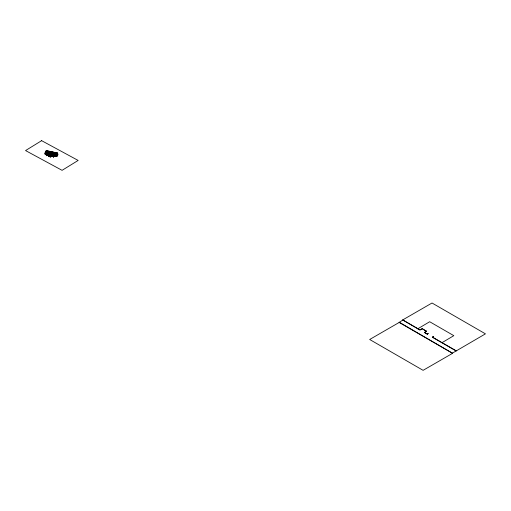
<?xml version="1.0" encoding="UTF-8"?>
<svg xmlns="http://www.w3.org/2000/svg" width="511" height="511" viewBox="0 0 511 511"><rect width="100%" height="100%" fill="white"/><g stroke="black" fill="none" stroke-linecap="round" stroke-linejoin="round"><path stroke-width="0.77" d="M53.495 156.123L53.495 156.085A0.664 0.505 32.8 0 0 53.636 156.104L53.93 155.746L56.83 156.583L57.82 155.044L57.82 153.907L57.155 153.766A0.779 0.594 32.8 0 1 56.97 153.709M57.155 153.792L57.028 154.162L57.717 154.271M57.82 153.932L57.781 154.252L57.066 153.9M53.649 155.957L53.457 156.526M46.169 152.968L45.99 153.409L46.424 153.338M56.204 155.089L56.018 155.536L56.255 155.28M46.36 152.942L45.99 153.441M56.491 154.641L56.727 154.379L56.21 155.35L53.661 154.954L55.616 155.357L56.159 154.456M56.338 155.146L56.421 154.75C56.076 156.423 57.289 155.676 57.679 154.322M56.427 155.012L56.772 154.316M56.555 154.807L56.644 154.411M46.814 152.502L46.495 152.585L55.418 154.443M57.085 155.414L56.421 155.267M53.431 155.574L53.412 157.228L53.431 155.574A5.698 4.356 32.8 0 0 53.834 155.6L54.128 155.631A10.226 7.825 32.8 0 1 55.986 155.976A3.187 2.44 32.8 0 0 56.83 155.983L56.919 155.842A2.727 2.082 32.8 0 1 56.593 155.868A3.226 2.472 32.8 0 1 56.255 155.855L56.076 155.836A10.175 7.786 32.8 0 0 54.057 155.472A5.672 4.344 32.8 0 1 53.661 155.427M53.821 156.027L53.591 156.634L54.013 155.619M56.561 155.037L57.015 154.181M56.919 154.443L57.596 154.552M57.296 155.037L45.179 152.335L46.29 150.611L57.609 153.038L56.063 155.606L54.013 154.954M47.28 151.269L46.68 152.208L47.28 151.269L56.191 153.185L55.59 154.188M52.48 152.859L52.786 152.163M55.265 152.795L55.086 153.421L55.392 152.719M50.014 154.616L49.12 156.57L50.793 156.928L51.547 155.12M49.541 156.66L50.11 155.14M50.327 156.807L50.883 155.325M50.372 156.839L50.94 155.318M51.362 155.408L50.793 156.928L49.133 156.551L49.688 155.082M45.722 152.003L47.248 152.712L45.722 152.003L44.974 154.041L47.063 154.488M53.489 155.746L45.728 154.041L46.246 152.642M46.565 153.415L46.897 153.587M55.82 155.069L55.833 155.657M45.179 152.406L46.29 150.611M45.907 151.716L46.277 151.824M46.105 151.416L46.475 151.518M44.974 154.041L45.632 153.013M46.763 154.086L46.565 152.259L47.204 151.256M46.405 152.706L45.99 153.249L47.472 153.549M45.837 153.766L45.926 153.632A2.606 1.993 32.8 0 1 46.59 153.773L46.501 153.913A2.606 1.993 32.8 0 0 45.837 153.773A1.559 1.188 32.8 0 1 45.275 153.626L44.974 153.434M46.009 153.415L47.472 153.747M45.728 154.041L46.539 152.783M46.763 152.821L55.399 154.654M46.431 153.345L46.744 153.409M46.603 153.441L46.801 153.134M46.801 154.188L46.82 155.778M47.414 153.536L47.197 155.184L53.808 156.602L53.681 154.922M47.37 154.105L47.555 155.261M48.654 154.558L48.436 154.922L47.549 154.737L47.81 154.22M53.374 155.957L47.657 154.539M47.702 154.922L48.206 154.494M47.331 154.871A3.615 2.766 32.8 0 0 48.577 155.287L48.622 155.216A1.91 1.463 32.8 0 1 49.944 155.433A2.542 1.942 32.8 0 0 50.308 155.58M48.353 156.225L49.005 156.372M48.5 156.264L48.5 155.996M49.688 154.884L49.688 155.683L49.669 155.108M49.005 156.104L48.858 156.602M49.292 154.686L49.139 156.277M48.577 155.287A1.91 1.463 32.8 0 1 49.899 155.504L49.944 155.427M50.94 155.076L50.94 156.698M51.362 155.242L51.509 156.079L51.49 155.025M50.889 155.804A2.542 1.942 32.8 0 0 51.375 155.817L51.426 155.746A1.552 1.188 32.8 0 1 51.994 155.81L52.007 156.027M52.486 155.798L53.374 155.989L53.546 155.459L53.374 155.989M52.467 156.187L52.569 156.091A0.779 0.594 32.8 0 1 53.157 156.091A0.747 0.568 32.8 0 0 53.451 156.136M52.518 156.162A0.779 0.594 32.8 0 1 53.112 156.162L53.163 156.085M53.342 155.938L54.275 154.456L47.37 152.974L46.584 154.194M54.179 155.152L54.824 155.293M55.111 153.556L55.124 153.019M53.585 156.136L53.585 156.136A0.722 0.549 32.8 0 1 53.112 156.155M54.824 154.386L56.351 154.303M54.715 155.184L55.558 155.287M56.153 153.977L56.542 154.009M56.344 153.683L56.715 153.741M56.529 153.396L56.913 153.434M56.006 155.574L57.609 153.038M54 155.817L56.255 156.302L57.066 155.044M56.478 155.089L56.434 154.737M57.028 155.523L56.331 155.408M47.721 155.338L47.708 154.942M56.74 154.654L57.417 154.782M45.441 152.719L46.105 152.859M427.241 334.271L428.32 333.459L427.241 334.085L424.398 332.444L427.241 334.085M432.427 337.266L433.507 336.455L432.427 337.266L456.144 350.955L485.45 333.849L432.025 303.004L402.719 319.924L419.953 330.061L422.175 328.777L426.621 331.339L422.175 328.592L419.953 329.876L402.719 319.924M56.255 155.791L56.255 156.302M45.728 153.441L45.064 153.294L45.364 153.485A1.501 1.15 32.8 0 0 45.677 153.587L45.926 153.632M399.174 322.16L452.599 353.305L399.174 322.46L402.719 320.11M399.174 322.46L369.677 339.489L423.102 370.334L452.599 353.305M424.398 332.444L426.621 331.154M424.398 332.629L426.621 331.339M452.599 353.005L456.144 350.955M46.047 154.616L46.75 155.05M46.105 154.75L46.75 155.152M46.725 155.012C45.856 154.539 45.562 154.801 46.75 154.999M52.518 156.111L52.052 155.957M48.015 154.782L48.034 155.223M52.461 156.123L52.096 156.002M46.29 150.681L57.609 153.108M46.98 151.256L56.229 153.249L55.891 153.166L55.59 154.118L55.616 155.989L56.382 155.076M55.124 153.23L55.993 153.415M45.766 151.971L46.431 152.112M46.597 152.214L55.648 154.156L55.648 155.944L53.719 155.574M46.565 152.259L55.622 154.194M45.179 152.335L57.079 154.884M57.175 155.21L55.993 154.993L55.386 155.932L55.386 154.143M50.34 153.856L50.972 153.977L50.34 153.92M56.114 155.223L56.363 154.846M45.249 153L45.92 153.14M48.59 154.399L47.759 154.207L47.593 154.705M49.88 154.763L50.71 154.942L49.12 154.686L49.12 156.309M51.451 155.306L52.754 155.287L52.556 155.695M51.387 155.101L52.678 155.548M47.549 154.533L53.483 155.817M49.688 155.683L49.522 154.603M47.382 154.814L47.58 154.897A3.634 2.785 32.8 0 0 48.622 155.216M432.427 337.081L456.144 350.77M56.172 155.14L56.229 154.437M46.201 152.923L46.06 153.441M47.536 154.833L47.536 155.255M441.9 342.734L453.819 335.663L429.687 321.732L417.768 328.803M56.83 155.983L56.83 156.583M56.159 154.482L56.076 155.561M56.063 155.606L55.993 154.386L55.424 155.433M54.588 153.971L54.581 155.766M54.517 153.958L54.517 155.753M52.78 153.587L52.85 154.756M50.346 153.619L50.34 154.143L50.244 153.038M50.174 153.025L50.174 154.181M47.568 152.463L47.632 153.639M46.699 152.278L46.763 153.453M46.597 153.37L46.629 154.009M46.258 152.827L46.188 153.211M47.229 154.111A5.73 4.382 32.8 0 1 46.98 154.054M46.737 153.99A5.73 4.382 32.8 0 1 46.501 153.913M51.688 155.076A5.87 4.49 32.8 0 1 52.371 155.274M51.375 155.817A1.552 1.188 32.8 0 1 51.943 155.881M50.142 155.606A2.542 1.942 32.8 0 1 49.899 155.497M51.426 155.746A2.542 1.942 32.8 0 1 50.813 155.714M46.29 151.122L46.661 151.23L46.29 151.122M50.813 154.788L50.525 155.261L50.813 154.82M41.627 140.666L25.55 150.566L62.074 170.335L78.151 160.435L41.627 140.666"/></g></svg>
